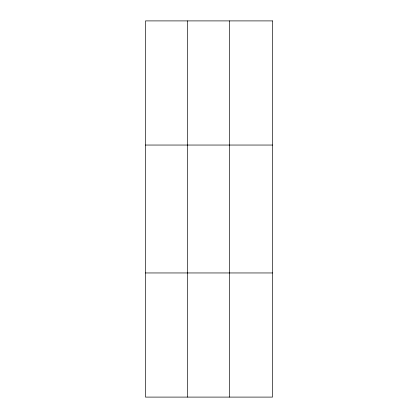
<?xml version="1.0" encoding="UTF-8"?>
<svg xmlns="http://www.w3.org/2000/svg" width="418" height="418" viewBox="0 0 418 418"><rect width="100%" height="100%" fill="white"/><g stroke="black" fill="none" stroke-linecap="round" stroke-linejoin="round"><path stroke-width="0.63" d="M187.405 20.9L187.405 397.1M229.325 20.9L229.325 397.1M145.485 145.046L272.515 145.046M145.485 272.954L272.515 272.954M272.515 20.9L272.515 397.1L145.485 397.1L145.485 20.9L272.515 20.9"/></g></svg>
